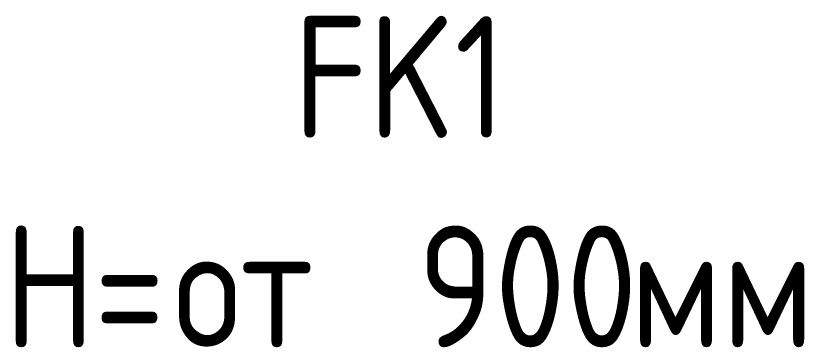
# Model space of a CAD drawing. Header units: millimetres. Extents: x 855 to 56329, y -2396 to 17803.
# Drawn here: x 11099 to 12395, y 17258 to 17803 of the extents above; entities that cross this region are included whole.
import ezdxf

# ---------------------------------------------------------------- set-up
doc = ezdxf.new("R2010")
doc.units = ezdxf.units.MM
doc.layers.add('G-ANNO-TEXT-1', color=7, linetype='Continuous', lineweight=9, true_color=0x3c3c3c)
doc.styles.add('GOST Common_5', font='GOST_Common.ttf', dxfattribs={"width": 0.9, "height": 200})

msp = doc.modelspace()

# ---------------------------------------------------------------- texts
at = {"layer": 'G-ANNO-TEXT-1', "char_height": 200, "attachment_point": 1, "style": 'GOST Common_5'}
for s, insert, width in [('FK1', (11555.1, 17801.9), 447.342), ('\\fGOST Common|b0|i0|c204|p34|;\\W.9;Н', (11078.8, 17457.9), 180.38), (' 900', (11650.3, 17457.9), 555.569), ('от', (11358.6, 17457.9), 353.544), ('мм', (12108.7, 17457.9), 360.759), ('\\fGOST Common|b0|i0|c204|p34|;\\W.9;=', (11227.7, 17457.9), 158.734)]:
    msp.add_mtext(s, dxfattribs=dict(at, insert=insert, width=width))

doc.saveas('drawing.dxf')
